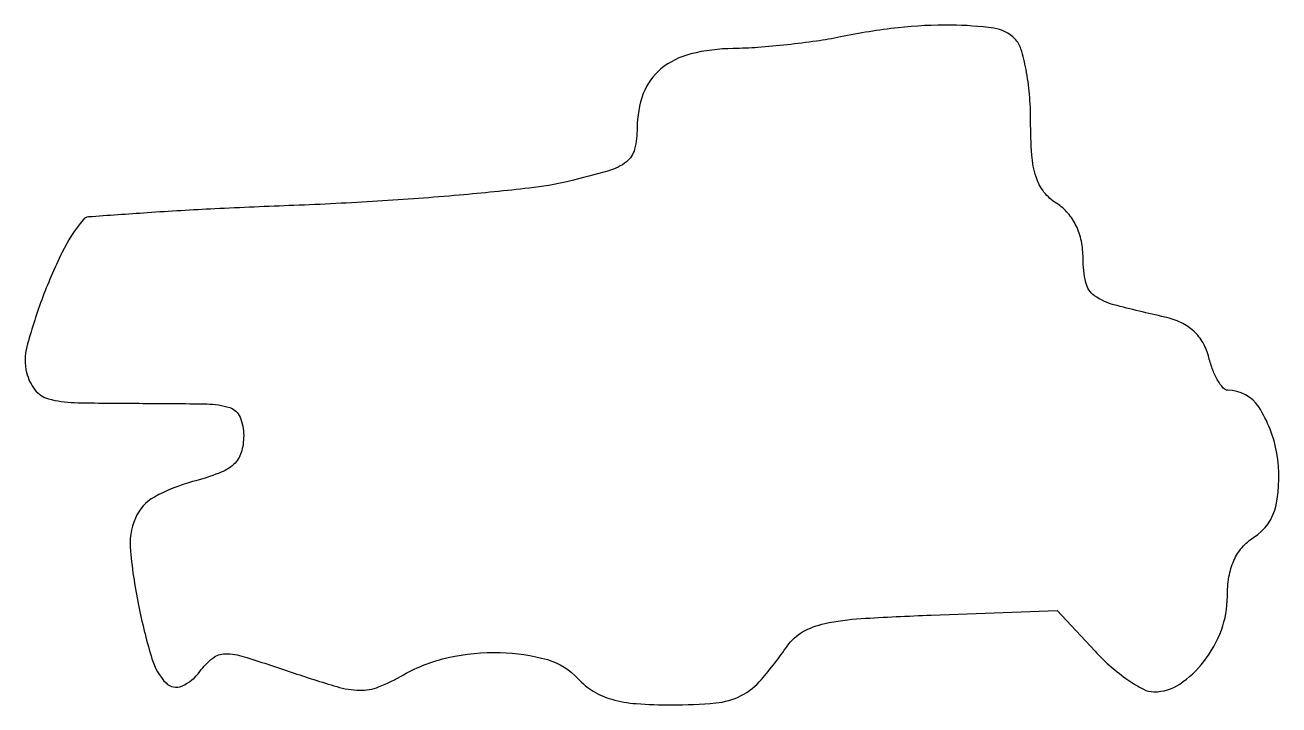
# Model space of a CAD drawing. Extents: x 0.3 to 95.9, y 0 to 51.8.
import ezdxf

# ---------------------------------------------------------------- set-up
doc = ezdxf.new("R2010")
doc.units = 0

msp = doc.modelspace()

# ---------------------------------------------------------------- linework, layer by layer
msp.add_lwpolyline([(62.5, 50.942631, -0.015215), (60.666345, 50.621189, -0.00883), (58.447545, 50.341371, -0.008821), (56.211264, 50.139225, -0.01468), (54.321429, 50.05763, 0.056201), (51.094808, 49.648665, 0.113466), (48.815784, 48.507226, 0.13153), (47.471056, 46.619417, 0.089586), (47, 44.011436, -0.060481), (46.801245, 42.37432, -0.168526), (46.179833, 41.416558, -0.095311), (44.850483, 40.739136, -0.012321), (41.75, 39.925618, -0.030045), (38.771748, 39.408588, -0.006107), (33.439011, 38.875669, -0.006418), (27.214001, 38.410718, -0.005977), (20.829613, 38.092754, 0.00289), (14.793081, 37.829469, 0.004626), (9.643186, 37.527246, 0.001138), (5.160458, 37.212287, 0.207021), (4.753384, 37, 0.056549), (3.144072, 34.482866, 0.025611), (1.601288, 30.880714, 0.02269), (0.467723, 27.318371, 0.127842), (0.451095, 25.338829, 0.103724), (1.087412, 24.030293, 0.162661), (2.118194, 23.341651, 0.06107), (4.084554, 23.05553, 0.005627), (9.019052, 23, -0.004547), (14.189046, 22.952986, -0.070359), (15.939408, 22.672896, -0.224654), (16.721513, 21.95714, -0.097228), (17, 20.538544, -0.072784), (16.80971, 19.238249, -0.137577), (16.247596, 18.349705, -0.094641), (15.140477, 17.679158, -0.02321), (13.102823, 17.027687, 0.060091), (10.189514, 15.853687, 0.169019), (8.740035, 14.243153, 0.124711), (8.361694, 11.736447, 0.026594), (9.032288, 7.344468, 0.021792), (10.005129, 3.506822, 0.119587), (11.077423, 1.67625, 0.315971), (12.29049, 1.441979, 0.130257), (13.661049, 2.551134, -0.066767), (14.639606, 3.571048, -0.171603), (15.591868, 3.900265, -0.07414), (17.027291, 3.675905, -0.006151), (20.625178, 2.502114, 0.009475), (24.099615, 1.394098, 0.066592), (25.850232, 1.117379, 0.101235), (27.290849, 1.376548, 0.035326), (29.196873, 2.298205, -0.076362), (32.601528, 3.613244, -0.059715), (36.550251, 3.996984, -0.063512), (40.157588, 3.4545, -0.140696), (42.5, 2, 0.071946), (43.658895, 1.040422, 0.068593), (45.060704, 0.429527, 0.049971), (46.936236, 0.099567, 0.018574), (49.615561, 0, 0.022541), (52.991322, 0.152261, 0.095503), (54.926497, 0.709934, 0.098852), (56.481609, 1.937092, 0.025068), (58.45245, 4.5, -0.112545), (59.615886, 5.564953, -0.076753), (61.29805, 6.205585, -0.03734), (64.074506, 6.585607, -0.006308), (69.426696, 6.846814), (79.016704, 7.193629), (81.909562, 4.096814, 0.025222), (83.134442, 2.911452, 0.028746), (84.422287, 1.909689, 0.029771), (85.597643, 1.198592, 0.121738), (86.40121, 1, 0.147827), (88.365382, 1.593688, 0.081878), (90.213259, 3.316708, 0.075433), (91.542097, 5.712691, 0.089184), (92, 8.259453, -0.041181), (92.124259, 9.765582, -0.063308), (92.4992, 11.017103, -0.072128), (93.126777, 12.014703, -0.076904), (94, 12.767927, 0.204958), (95.711521, 15.225977, 0.094515), (95.772907, 19.199537, 0.101134), (94.387059, 22.724355, 0.253907), (92.036979, 24, -0.217425), (91.679481, 24.163172, -0.047047), (91.274545, 24.729901, -0.040973), (90.891952, 25.533228, -0.029176), (90.593178, 26.48477, 0.066886), (90.14698, 27.603599, 0.078529), (89.438849, 28.497806, 0.075481), (88.464413, 29.155333, 0.056082), (87.23477, 29.577715, -0.008777), (83.348567, 30.513835, -0.092578), (81.876363, 31.204339, -0.182904), (81.207688, 32.212172, -0.056054), (81, 34.058914, 0.050706), (80.866781, 35.369186, 0.061142), (80.472224, 36.541009, 0.06581), (79.838345, 37.512022, 0.075839), (79, 38.232073, -0.086846), (78.01926, 39.112416, -0.089998), (77.410542, 40.263265, -0.059267), (77.091539, 41.93445, -0.017557), (77, 44.540547, 0.02175), (76.911873, 46.565492, 0.025612), (76.6475, 48.466286, 0.0258), (76.265034, 50.022433, 0.123829), (75.8, 50.8, 0.163106), (74.192828, 51.600346, 0.031997), (70.929022, 51.844594, 0.030577), (66.888464, 51.640735, 0.02311)], format="xyb", close=True)

doc.saveas('drawing.dxf')
